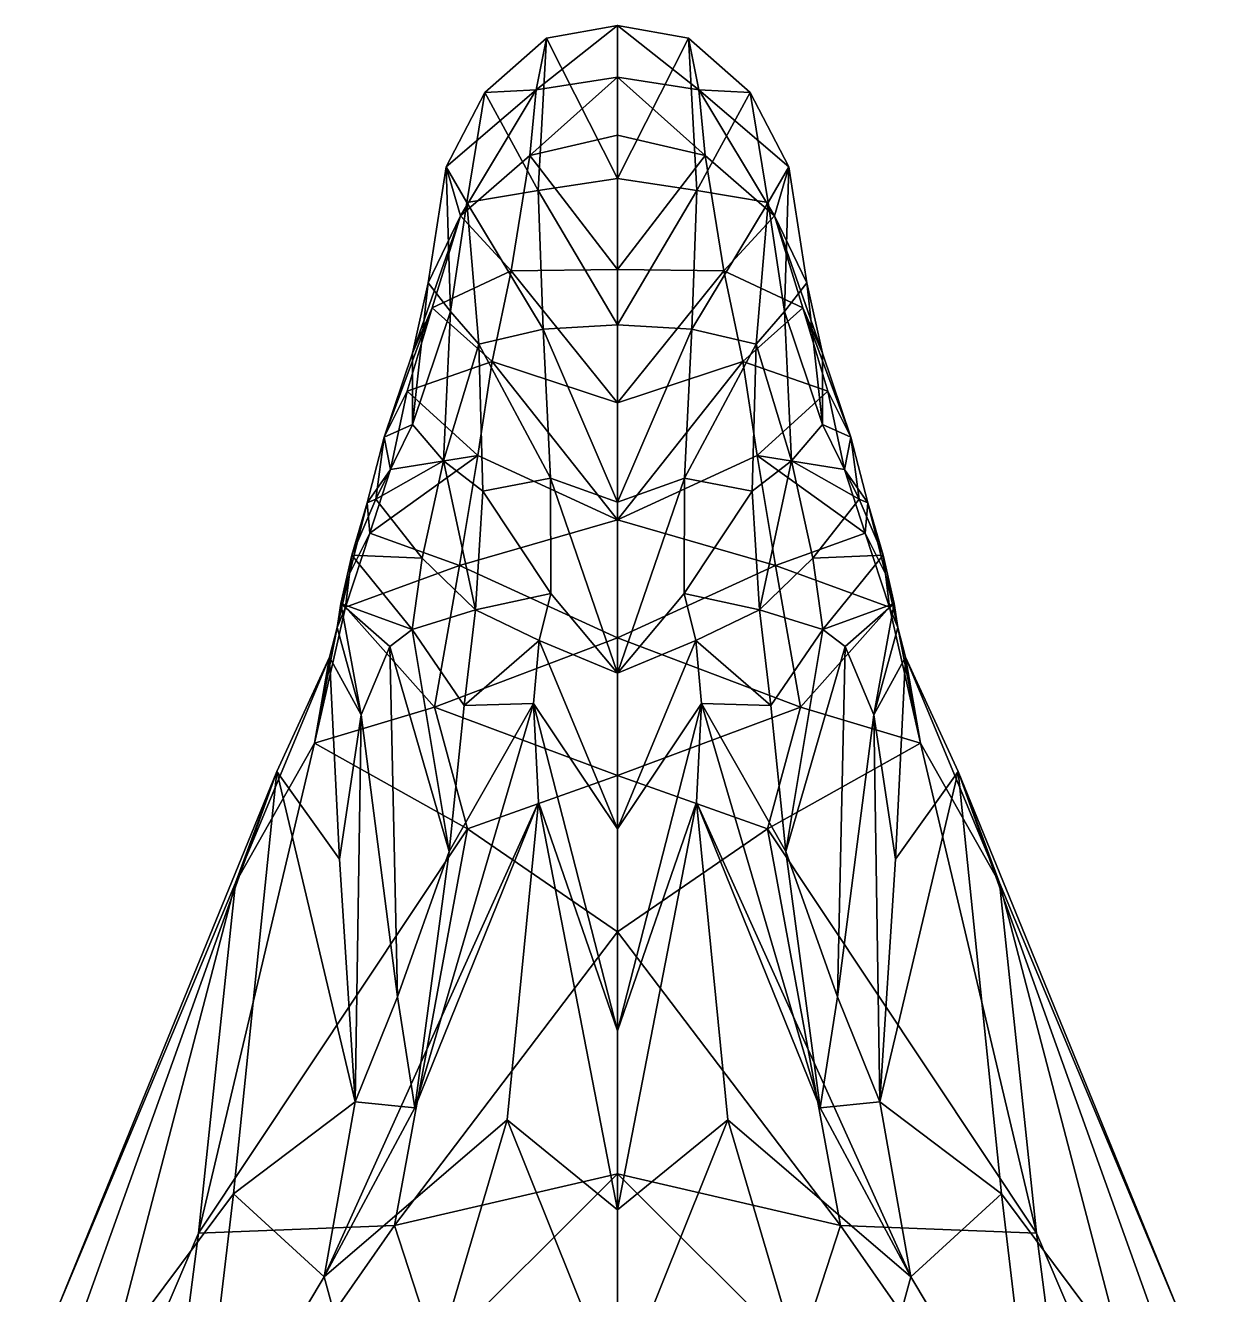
# Model space of a CAD drawing. Extents: x -0.15 to 0.15, y -0.73 to 0.51.
# Drawn here: x -0.1154 to 0.1154, y 0.2657 to 0.5132 of the extents above; entities that cross this region are included whole.
import ezdxf

# ---------------------------------------------------------------- set-up
doc = ezdxf.new("R2010")
doc.units = 0
doc.layers.add('CRANE$LWO', color=1, linetype='CONTINUOUS')

msp = doc.modelspace()

# ---------------------------------------------------------------- linework, layer by layer
at = {"layer": 'CRANE$LWO'}
for points in [[(-0.01584, 0.50059, 0.74161), (0, 0.50304, 0.74514), (0, 0.51316, 0.71773)], [(-0.01384, 0.51067, 0.7148), (-0.01584, 0.50059, 0.74161), (0, 0.51316, 0.71773)], [(-0.01384, 0.51067, 0.7148), (0, 0.51316, 0.71773), (0, 0.48328, 0.70975)], [(0, 0.51316, 0.71773), (0.01384, 0.51067, 0.7148), (0, 0.48328, 0.70975)], [(0, 0.50304, 0.74514), (0.01584, 0.50059, 0.74161), (0, 0.51316, 0.71773)], [(0.01584, 0.50059, 0.74161), (0.01384, 0.51067, 0.7148), (0, 0.51316, 0.71773)], [(-0.01384, 0.51067, 0.7148), (-0.01547, 0.48095, 0.70879), (-0.02587, 0.50009, 0.71804)], [(-0.01584, 0.50059, 0.74161), (-0.01384, 0.51067, 0.7148), (-0.02587, 0.50009, 0.71804)], [(0, 0.48328, 0.70975), (-0.01547, 0.48095, 0.70879), (-0.01384, 0.51067, 0.7148)], [(0.01547, 0.48095, 0.70879), (0, 0.48328, 0.70975), (0.01384, 0.51067, 0.7148)], [(0.01547, 0.48095, 0.70879), (0.01384, 0.51067, 0.7148), (0.02587, 0.50009, 0.71804)], [(0.01384, 0.51067, 0.7148), (0.01584, 0.50059, 0.74161), (0.02587, 0.50009, 0.71804)], [(-0.01708, 0.4878, 0.76705), (0, 0.49177, 0.77398), (0, 0.50304, 0.74514)], [(0, 0.50304, 0.74514), (-0.01584, 0.50059, 0.74161), (-0.01708, 0.4878, 0.76705)], [(0, 0.49177, 0.77398), (0.01708, 0.4878, 0.76705), (0, 0.50304, 0.74514)], [(0.01584, 0.50059, 0.74161), (0, 0.50304, 0.74514), (0.01708, 0.4878, 0.76705)], [(-0.03343, 0.4856, 0.7373), (-0.01584, 0.50059, 0.74161), (-0.02587, 0.50009, 0.71804)], [(-0.01584, 0.50059, 0.74161), (-0.03343, 0.4856, 0.7373), (-0.03059, 0.47601, 0.75957)], [(-0.02937, 0.47863, 0.72306), (-0.03343, 0.4856, 0.7373), (-0.02587, 0.50009, 0.71804)], [(-0.01708, 0.4878, 0.76705), (-0.01584, 0.50059, 0.74161), (-0.03059, 0.47601, 0.75957)], [(-0.01547, 0.48095, 0.70879), (-0.02937, 0.47863, 0.72306), (-0.02587, 0.50009, 0.71804)], [(0.02937, 0.47863, 0.72306), (0.01547, 0.48095, 0.70879), (0.02587, 0.50009, 0.71804)], [(0.01584, 0.50059, 0.74161), (0.03343, 0.4856, 0.7373), (0.02587, 0.50009, 0.71804)], [(0.03343, 0.4856, 0.7373), (0.01584, 0.50059, 0.74161), (0.03059, 0.47601, 0.75957)], [(0.01584, 0.50059, 0.74161), (0.01708, 0.4878, 0.76705), (0.03059, 0.47601, 0.75957)], [(0.03343, 0.4856, 0.7373), (0.02937, 0.47863, 0.72306), (0.02587, 0.50009, 0.71804)], [(0, 0.46558, 0.81567), (0, 0.49177, 0.77398), (-0.01708, 0.4878, 0.76705)], [(0, 0.49177, 0.77398), (0, 0.46558, 0.81567), (0.01708, 0.4878, 0.76705)], [(-0.02071, 0.46531, 0.80107), (-0.01708, 0.4878, 0.76705), (-0.03059, 0.47601, 0.75957)], [(-0.01708, 0.4878, 0.76705), (-0.02071, 0.46531, 0.80107), (0, 0.46558, 0.81567)], [(0.02071, 0.46531, 0.80107), (0.01708, 0.4878, 0.76705), (0, 0.46558, 0.81567)], [(0.01708, 0.4878, 0.76705), (0.02071, 0.46531, 0.80107), (0.03059, 0.47601, 0.75957)], [(-0.03343, 0.4856, 0.7373), (-0.03688, 0.46298, 0.7492), (-0.03059, 0.47601, 0.75957)], [(-0.03343, 0.4856, 0.7373), (-0.03257, 0.45737, 0.73457), (-0.03688, 0.46298, 0.7492)], [(-0.03343, 0.4856, 0.7373), (-0.02937, 0.47863, 0.72306), (-0.03257, 0.45737, 0.73457)], [(0.02937, 0.47863, 0.72306), (0.03343, 0.4856, 0.7373), (0.03257, 0.45737, 0.73457)], [(0.03688, 0.46298, 0.7492), (0.03343, 0.4856, 0.7373), (0.03059, 0.47601, 0.75957)], [(0.03257, 0.45737, 0.73457), (0.03343, 0.4856, 0.7373), (0.03688, 0.46298, 0.7492)], [(-0.01547, 0.48095, 0.70879), (0, 0.48328, 0.70975), (0, 0.45478, 0.70604)], [(0, 0.48328, 0.70975), (0.01547, 0.48095, 0.70879), (0, 0.45478, 0.70604)], [(-0.02937, 0.47863, 0.72306), (-0.01547, 0.48095, 0.70879), (-0.0145, 0.45393, 0.71134)], [(-0.0145, 0.45393, 0.71134), (-0.01547, 0.48095, 0.70879), (0, 0.45478, 0.70604)], [(0.01547, 0.48095, 0.70879), (0.0145, 0.45393, 0.71134), (0, 0.45478, 0.70604)], [(0.01547, 0.48095, 0.70879), (0.02937, 0.47863, 0.72306), (0.0145, 0.45393, 0.71134)], [(-0.03257, 0.45737, 0.73457), (-0.02937, 0.47863, 0.72306), (-0.02703, 0.45101, 0.7272)], [(-0.0145, 0.45393, 0.71134), (-0.02703, 0.45101, 0.7272), (-0.02937, 0.47863, 0.72306)], [(0.02703, 0.45101, 0.7272), (0.0145, 0.45393, 0.71134), (0.02937, 0.47863, 0.72306)], [(0.02937, 0.47863, 0.72306), (0.03257, 0.45737, 0.73457), (0.02703, 0.45101, 0.7272)], [(-0.03998, 0.44928, 0.76998), (-0.03611, 0.45807, 0.78135), (-0.03059, 0.47601, 0.75957)], [(-0.03688, 0.46298, 0.7492), (-0.03998, 0.44928, 0.76998), (-0.03059, 0.47601, 0.75957)], [(-0.03611, 0.45807, 0.78135), (-0.02071, 0.46531, 0.80107), (-0.03059, 0.47601, 0.75957)], [(0.02071, 0.46531, 0.80107), (0.03611, 0.45807, 0.78135), (0.03059, 0.47601, 0.75957)], [(0.03611, 0.45807, 0.78135), (0.03998, 0.44928, 0.76998), (0.03059, 0.47601, 0.75957)], [(0.03998, 0.44928, 0.76998), (0.03688, 0.46298, 0.7492), (0.03059, 0.47601, 0.75957)], [(-0.02445, 0.44763, 0.82279), (-0.02071, 0.46531, 0.80107), (-0.03611, 0.45807, 0.78135)], [(-0.02071, 0.46531, 0.80107), (-0.02445, 0.44763, 0.82279), (0, 0.43959, 0.84738)], [(0, 0.46558, 0.81567), (-0.02071, 0.46531, 0.80107), (0, 0.43959, 0.84738)], [(0.02071, 0.46531, 0.80107), (0, 0.46558, 0.81567), (0, 0.43959, 0.84738)], [(0.02445, 0.44763, 0.82279), (0.02071, 0.46531, 0.80107), (0, 0.43959, 0.84738)], [(0.02071, 0.46531, 0.80107), (0.02445, 0.44763, 0.82279), (0.03611, 0.45807, 0.78135)], [(-0.03995, 0.43537, 0.76243), (-0.03998, 0.44928, 0.76998), (-0.03688, 0.46298, 0.7492)], [(-0.03995, 0.43537, 0.76243), (-0.03688, 0.46298, 0.7492), (-0.03257, 0.45737, 0.73457)], [(0.03688, 0.46298, 0.7492), (0.03995, 0.43537, 0.76243), (0.03257, 0.45737, 0.73457)], [(0.03998, 0.44928, 0.76998), (0.03995, 0.43537, 0.76243), (0.03688, 0.46298, 0.7492)], [(-0.0455, 0.43289, 0.78312), (-0.04101, 0.44186, 0.79554), (-0.03611, 0.45807, 0.78135)], [(-0.03611, 0.45807, 0.78135), (-0.03998, 0.44928, 0.76998), (-0.0455, 0.43289, 0.78312)], [(-0.03611, 0.45807, 0.78135), (-0.04101, 0.44186, 0.79554), (-0.02445, 0.44763, 0.82279)], [(0.04101, 0.44186, 0.79554), (0.03611, 0.45807, 0.78135), (0.02445, 0.44763, 0.82279)], [(0.04101, 0.44186, 0.79554), (0.0455, 0.43289, 0.78312), (0.03611, 0.45807, 0.78135)], [(0.03998, 0.44928, 0.76998), (0.03611, 0.45807, 0.78135), (0.0455, 0.43289, 0.78312)], [(-0.03257, 0.45737, 0.73457), (-0.0339, 0.42826, 0.75324), (-0.03995, 0.43537, 0.76243)], [(-0.0339, 0.42826, 0.75324), (-0.03257, 0.45737, 0.73457), (-0.02703, 0.45101, 0.7272)], [(0.03257, 0.45737, 0.73457), (0.0339, 0.42826, 0.75324), (0.02703, 0.45101, 0.7272)], [(0.0339, 0.42826, 0.75324), (0.03257, 0.45737, 0.73457), (0.03995, 0.43537, 0.76243)], [(-0.0145, 0.45393, 0.71134), (-0.01309, 0.4249, 0.72794), (-0.02703, 0.45101, 0.7272)], [(-0.0145, 0.45393, 0.71134), (0, 0.45478, 0.70604), (0, 0.42021, 0.72149)], [(0, 0.42021, 0.72149), (-0.01309, 0.4249, 0.72794), (-0.0145, 0.45393, 0.71134)], [(0, 0.45478, 0.70604), (0.0145, 0.45393, 0.71134), (0, 0.42021, 0.72149)], [(0.01309, 0.4249, 0.72794), (0, 0.42021, 0.72149), (0.0145, 0.45393, 0.71134)], [(0.01309, 0.4249, 0.72794), (0.0145, 0.45393, 0.71134), (0.02703, 0.45101, 0.7272)], [(-0.02627, 0.42238, 0.74409), (-0.0339, 0.42826, 0.75324), (-0.02703, 0.45101, 0.7272)], [(-0.01309, 0.4249, 0.72794), (-0.02627, 0.42238, 0.74409), (-0.02703, 0.45101, 0.7272)], [(0.02627, 0.42238, 0.74409), (0.01309, 0.4249, 0.72794), (0.02703, 0.45101, 0.7272)], [(0.0339, 0.42826, 0.75324), (0.02627, 0.42238, 0.74409), (0.02703, 0.45101, 0.7272)], [(-0.0455, 0.43289, 0.78312), (-0.03998, 0.44928, 0.76998), (-0.03995, 0.43537, 0.76243)], [(0.03998, 0.44928, 0.76998), (0.0455, 0.43289, 0.78312), (0.03995, 0.43537, 0.76243)], [(-0.02724, 0.42928, 0.83902), (-0.02445, 0.44763, 0.82279), (-0.04101, 0.44186, 0.79554)], [(-0.02445, 0.44763, 0.82279), (-0.02724, 0.42928, 0.83902), (0, 0.41675, 0.87523)], [(0, 0.41675, 0.87523), (0, 0.43959, 0.84738), (-0.02445, 0.44763, 0.82279)], [(0, 0.43959, 0.84738), (0, 0.41675, 0.87523), (0.02445, 0.44763, 0.82279)], [(0.02724, 0.42928, 0.83902), (0.02445, 0.44763, 0.82279), (0, 0.41675, 0.87523)], [(0.02445, 0.44763, 0.82279), (0.02724, 0.42928, 0.83902), (0.04101, 0.44186, 0.79554)], [(-0.04425, 0.42655, 0.80362), (-0.04101, 0.44186, 0.79554), (-0.0455, 0.43289, 0.78312)], [(-0.04425, 0.42655, 0.80362), (-0.02724, 0.42928, 0.83902), (-0.04101, 0.44186, 0.79554)], [(0.02724, 0.42928, 0.83902), (0.04425, 0.42655, 0.80362), (0.04101, 0.44186, 0.79554)], [(0.04101, 0.44186, 0.79554), (0.04425, 0.42655, 0.80362), (0.0455, 0.43289, 0.78312)], [(-0.03995, 0.43537, 0.76243), (-0.04711, 0.4208, 0.77742), (-0.0455, 0.43289, 0.78312)], [(-0.03995, 0.43537, 0.76243), (-0.0339, 0.42826, 0.75324), (-0.04711, 0.4208, 0.77742)], [(0.0339, 0.42826, 0.75324), (0.03995, 0.43537, 0.76243), (0.04711, 0.4208, 0.77742)], [(0.04711, 0.4208, 0.77742), (0.03995, 0.43537, 0.76243), (0.0455, 0.43289, 0.78312)], [(-0.0455, 0.43289, 0.78312), (-0.0488, 0.42009, 0.78729), (-0.04425, 0.42655, 0.80362)], [(-0.0488, 0.42009, 0.78729), (-0.0455, 0.43289, 0.78312), (-0.04711, 0.4208, 0.77742)], [(0.0488, 0.42009, 0.78729), (0.0455, 0.43289, 0.78312), (0.04425, 0.42655, 0.80362)], [(0.0455, 0.43289, 0.78312), (0.0488, 0.42009, 0.78729), (0.04711, 0.4208, 0.77742)], [(-0.02724, 0.42928, 0.83902), (-0.04425, 0.42655, 0.80362), (-0.04827, 0.41415, 0.81341)], [(-0.03079, 0.40783, 0.86026), (-0.02724, 0.42928, 0.83902), (-0.04827, 0.41415, 0.81341)], [(-0.0339, 0.42826, 0.75324), (-0.03808, 0.40927, 0.76803), (-0.04711, 0.4208, 0.77742)], [(-0.03808, 0.40927, 0.76803), (-0.0339, 0.42826, 0.75324), (-0.02766, 0.39924, 0.75497)], [(-0.0339, 0.42826, 0.75324), (-0.02627, 0.42238, 0.74409), (-0.02766, 0.39924, 0.75497)], [(0, 0.41675, 0.87523), (-0.02724, 0.42928, 0.83902), (-0.03079, 0.40783, 0.86026)], [(0.02724, 0.42928, 0.83902), (0, 0.41675, 0.87523), (0.03079, 0.40783, 0.86026)], [(0.02627, 0.42238, 0.74409), (0.0339, 0.42826, 0.75324), (0.02766, 0.39924, 0.75497)], [(0.04425, 0.42655, 0.80362), (0.02724, 0.42928, 0.83902), (0.04827, 0.41415, 0.81341)], [(0.02724, 0.42928, 0.83902), (0.03079, 0.40783, 0.86026), (0.04827, 0.41415, 0.81341)], [(0.0339, 0.42826, 0.75324), (0.03808, 0.40927, 0.76803), (0.02766, 0.39924, 0.75497)], [(0.03808, 0.40927, 0.76803), (0.0339, 0.42826, 0.75324), (0.04711, 0.4208, 0.77742)], [(-0.04425, 0.42655, 0.80362), (-0.0488, 0.42009, 0.78729), (-0.04827, 0.41415, 0.81341)], [(0.0488, 0.42009, 0.78729), (0.04425, 0.42655, 0.80362), (0.04827, 0.41415, 0.81341)], [(-0.02627, 0.42238, 0.74409), (-0.01309, 0.4249, 0.72794), (-0.01298, 0.40242, 0.74059)], [(-0.01309, 0.4249, 0.72794), (0, 0.42021, 0.72149), (0, 0.38685, 0.73843)], [(-0.01298, 0.40242, 0.74059), (-0.01309, 0.4249, 0.72794), (0, 0.38685, 0.73843)], [(0, 0.42021, 0.72149), (0.01309, 0.4249, 0.72794), (0, 0.38685, 0.73843)], [(0.01309, 0.4249, 0.72794), (0.01298, 0.40242, 0.74059), (0, 0.38685, 0.73843)], [(0.01309, 0.4249, 0.72794), (0.02627, 0.42238, 0.74409), (0.01298, 0.40242, 0.74059)], [(-0.05178, 0.40988, 0.78099), (-0.0488, 0.42009, 0.78729), (-0.04711, 0.4208, 0.77742)], [(-0.05178, 0.40988, 0.78099), (-0.04711, 0.4208, 0.77742), (-0.03808, 0.40927, 0.76803)], [(-0.01298, 0.40242, 0.74059), (-0.02766, 0.39924, 0.75497), (-0.02627, 0.42238, 0.74409)], [(0.02766, 0.39924, 0.75497), (0.01298, 0.40242, 0.74059), (0.02627, 0.42238, 0.74409)], [(0.04711, 0.4208, 0.77742), (0.05178, 0.40988, 0.78099), (0.03808, 0.40927, 0.76803)], [(0.0488, 0.42009, 0.78729), (0.05178, 0.40988, 0.78099), (0.04711, 0.4208, 0.77742)], [(-0.0488, 0.42009, 0.78729), (-0.05222, 0.40625, 0.79302), (-0.04827, 0.41415, 0.81341)], [(-0.05222, 0.40625, 0.79302), (-0.0488, 0.42009, 0.78729), (-0.05178, 0.40988, 0.78099)], [(0.05222, 0.40625, 0.79302), (0.0488, 0.42009, 0.78729), (0.04827, 0.41415, 0.81341)], [(0.0488, 0.42009, 0.78729), (0.05222, 0.40625, 0.79302), (0.05178, 0.40988, 0.78099)], [(-0.03079, 0.40783, 0.86026), (0, 0.39378, 0.90211), (0, 0.41675, 0.87523)], [(0, 0.39378, 0.90211), (0.03079, 0.40783, 0.86026), (0, 0.41675, 0.87523)], [(-0.03079, 0.40783, 0.86026), (-0.04827, 0.41415, 0.81341), (-0.053, 0.39971, 0.82927)], [(-0.053, 0.39971, 0.82927), (-0.04827, 0.41415, 0.81341), (-0.05222, 0.40625, 0.79302)], [(0.04827, 0.41415, 0.81341), (0.03079, 0.40783, 0.86026), (0.053, 0.39971, 0.82927)], [(0.04827, 0.41415, 0.81341), (0.053, 0.39971, 0.82927), (0.05222, 0.40625, 0.79302)], [(-0.05178, 0.40988, 0.78099), (-0.05395, 0.40047, 0.77539), (-0.05222, 0.40625, 0.79302)], [(-0.05178, 0.40988, 0.78099), (-0.04002, 0.3954, 0.76758), (-0.05395, 0.40047, 0.77539)], [(-0.03808, 0.40927, 0.76803), (-0.04002, 0.3954, 0.76758), (-0.05178, 0.40988, 0.78099)], [(-0.04002, 0.3954, 0.76758), (-0.03808, 0.40927, 0.76803), (-0.02766, 0.39924, 0.75497)], [(0.03808, 0.40927, 0.76803), (0.04002, 0.3954, 0.76758), (0.02766, 0.39924, 0.75497)], [(0.04002, 0.3954, 0.76758), (0.03808, 0.40927, 0.76803), (0.05178, 0.40988, 0.78099)], [(0.04002, 0.3954, 0.76758), (0.05178, 0.40988, 0.78099), (0.05395, 0.40047, 0.77539)], [(0.05395, 0.40047, 0.77539), (0.05178, 0.40988, 0.78099), (0.05222, 0.40625, 0.79302)], [(-0.05222, 0.40625, 0.79302), (-0.05463, 0.39578, 0.79274), (-0.053, 0.39971, 0.82927)], [(-0.05463, 0.39578, 0.79274), (-0.05222, 0.40625, 0.79302), (-0.05395, 0.40047, 0.77539)], [(-0.053, 0.39971, 0.82927), (-0.03565, 0.38024, 0.88729), (-0.03079, 0.40783, 0.86026)], [(-0.03079, 0.40783, 0.86026), (-0.03565, 0.38024, 0.88729), (0, 0.39378, 0.90211)], [(0.03565, 0.38024, 0.88729), (0.03079, 0.40783, 0.86026), (0, 0.39378, 0.90211)], [(0.03565, 0.38024, 0.88729), (0.053, 0.39971, 0.82927), (0.03079, 0.40783, 0.86026)], [(0.05463, 0.39578, 0.79274), (0.05222, 0.40625, 0.79302), (0.053, 0.39971, 0.82927)], [(0.05222, 0.40625, 0.79302), (0.05463, 0.39578, 0.79274), (0.05395, 0.40047, 0.77539)], [(-0.01298, 0.40242, 0.74059), (-0.01525, 0.39323, 0.76203), (-0.02766, 0.39924, 0.75497)], [(-0.01525, 0.39323, 0.76203), (-0.01298, 0.40242, 0.74059), (0, 0.38685, 0.73843)], [(0.01298, 0.40242, 0.74059), (0.01525, 0.39323, 0.76203), (0, 0.38685, 0.73843)], [(0.01525, 0.39323, 0.76203), (0.01298, 0.40242, 0.74059), (0.02766, 0.39924, 0.75497)], [(-0.03565, 0.38024, 0.88729), (-0.053, 0.39971, 0.82927), (-0.0591, 0.37325, 0.84883)], [(-0.053, 0.39971, 0.82927), (-0.05463, 0.39578, 0.79274), (-0.0591, 0.37325, 0.84883)], [(-0.04999, 0.37874, 0.71511), (-0.05463, 0.39578, 0.79274), (-0.05395, 0.40047, 0.77539)], [(-0.04002, 0.3954, 0.76758), (-0.04437, 0.3921, 0.74909), (-0.05395, 0.40047, 0.77539)], [(-0.04999, 0.37874, 0.71511), (-0.05395, 0.40047, 0.77539), (-0.04437, 0.3921, 0.74909)], [(-0.02992, 0.38059, 0.7588), (-0.04002, 0.3954, 0.76758), (-0.02766, 0.39924, 0.75497)], [(-0.01525, 0.39323, 0.76203), (-0.02992, 0.38059, 0.7588), (-0.02766, 0.39924, 0.75497)], [(0.02992, 0.38059, 0.7588), (0.01525, 0.39323, 0.76203), (0.02766, 0.39924, 0.75497)], [(0.04002, 0.3954, 0.76758), (0.02992, 0.38059, 0.7588), (0.02766, 0.39924, 0.75497)], [(0.053, 0.39971, 0.82927), (0.03565, 0.38024, 0.88729), (0.0591, 0.37325, 0.84883)], [(0.04437, 0.3921, 0.74909), (0.04002, 0.3954, 0.76758), (0.05395, 0.40047, 0.77539)], [(0.05395, 0.40047, 0.77539), (0.04999, 0.37874, 0.71511), (0.04437, 0.3921, 0.74909)], [(0.05463, 0.39578, 0.79274), (0.04999, 0.37874, 0.71511), (0.05395, 0.40047, 0.77539)], [(0.05463, 0.39578, 0.79274), (0.053, 0.39971, 0.82927), (0.0591, 0.37325, 0.84883)], [(-0.05463, 0.39578, 0.79274), (-0.05613, 0.39, 0.78878), (-0.0591, 0.37325, 0.84883)], [(-0.05613, 0.39, 0.78878), (-0.05463, 0.39578, 0.79274), (-0.04999, 0.37874, 0.71511)], [(-0.04437, 0.3921, 0.74909), (-0.04002, 0.3954, 0.76758), (-0.0328, 0.35208, 0.7533)], [(-0.04002, 0.3954, 0.76758), (-0.02992, 0.38059, 0.7588), (-0.0328, 0.35208, 0.7533)], [(-0.03565, 0.38024, 0.88729), (0, 0.36693, 0.92459), (0, 0.39378, 0.90211)], [(0, 0.36693, 0.92459), (0.03565, 0.38024, 0.88729), (0, 0.39378, 0.90211)], [(0.02992, 0.38059, 0.7588), (0.04002, 0.3954, 0.76758), (0.0328, 0.35208, 0.7533)], [(0.04002, 0.3954, 0.76758), (0.04437, 0.3921, 0.74909), (0.0328, 0.35208, 0.7533)], [(0.05463, 0.39578, 0.79274), (0.05613, 0.39, 0.78878), (0.04999, 0.37874, 0.71511)], [(0.05613, 0.39, 0.78878), (0.05463, 0.39578, 0.79274), (0.0591, 0.37325, 0.84883)], [(-0.04437, 0.3921, 0.74909), (-0.04286, 0.32379, 0.72359), (-0.04999, 0.37874, 0.71511)], [(-0.04286, 0.32379, 0.72359), (-0.04437, 0.3921, 0.74909), (-0.0328, 0.35208, 0.7533)], [(-0.02992, 0.38059, 0.7588), (-0.01525, 0.39323, 0.76203), (-0.01636, 0.38098, 0.76484)], [(-0.01636, 0.38098, 0.76484), (-0.01525, 0.39323, 0.76203), (0, 0.3565, 0.75076)], [(0, 0.3565, 0.75076), (-0.01525, 0.39323, 0.76203), (0, 0.38685, 0.73843)], [(0.01525, 0.39323, 0.76203), (0.01636, 0.38098, 0.76484), (0, 0.3565, 0.75076)], [(0.01525, 0.39323, 0.76203), (0, 0.3565, 0.75076), (0, 0.38685, 0.73843)], [(0.01525, 0.39323, 0.76203), (0.02992, 0.38059, 0.7588), (0.01636, 0.38098, 0.76484)], [(0.04437, 0.3921, 0.74909), (0.04286, 0.32379, 0.72359), (0.0328, 0.35208, 0.7533)], [(0.04286, 0.32379, 0.72359), (0.04437, 0.3921, 0.74909), (0.04999, 0.37874, 0.71511)], [(-0.06644, 0.36773, 0.77986), (-0.0745, 0.34601, 0.82562), (-0.05613, 0.39, 0.78878)], [(-0.05613, 0.39, 0.78878), (-0.0745, 0.34601, 0.82562), (-0.0591, 0.37325, 0.84883)], [(-0.05613, 0.39, 0.78878), (-0.05421, 0.35059, 0.69071), (-0.06644, 0.36773, 0.77986)], [(-0.04999, 0.37874, 0.71511), (-0.05421, 0.35059, 0.69071), (-0.05613, 0.39, 0.78878)], [(0.05421, 0.35059, 0.69071), (0.04999, 0.37874, 0.71511), (0.05613, 0.39, 0.78878)], [(0.05421, 0.35059, 0.69071), (0.05613, 0.39, 0.78878), (0.06644, 0.36773, 0.77986)], [(0.0745, 0.34601, 0.82562), (0.06644, 0.36773, 0.77986), (0.05613, 0.39, 0.78878)], [(0.0745, 0.34601, 0.82562), (0.05613, 0.39, 0.78878), (0.0591, 0.37325, 0.84883)], [(-0.02927, 0.35654, 0.9013), (-0.03565, 0.38024, 0.88729), (-0.0591, 0.37325, 0.84883)], [(-0.05115, 0.30329, 0.70509), (-0.05421, 0.35059, 0.69071), (-0.04999, 0.37874, 0.71511)], [(-0.04999, 0.37874, 0.71511), (-0.04286, 0.32379, 0.72359), (-0.05115, 0.30329, 0.70509)], [(-0.03948, 0.30215, 0.73913), (-0.0328, 0.35208, 0.7533), (-0.01636, 0.38098, 0.76484)], [(-0.01636, 0.38098, 0.76484), (-0.01543, 0.36169, 0.76709), (-0.03948, 0.30215, 0.73913)], [(0, 0.36693, 0.92459), (-0.03565, 0.38024, 0.88729), (-0.02927, 0.35654, 0.9013)], [(-0.01636, 0.38098, 0.76484), (-0.0328, 0.35208, 0.7533), (-0.02992, 0.38059, 0.7588)], [(0, 0.3565, 0.75076), (0, 0.31714, 0.7418), (-0.01636, 0.38098, 0.76484)], [(-0.01543, 0.36169, 0.76709), (-0.01636, 0.38098, 0.76484), (0, 0.31714, 0.7418)], [(0, 0.31714, 0.7418), (0, 0.3565, 0.75076), (0.01636, 0.38098, 0.76484)], [(0.01636, 0.38098, 0.76484), (0.01543, 0.36169, 0.76709), (0, 0.31714, 0.7418)], [(0.03565, 0.38024, 0.88729), (0, 0.36693, 0.92459), (0.02927, 0.35654, 0.9013)], [(0.01543, 0.36169, 0.76709), (0.01636, 0.38098, 0.76484), (0.03948, 0.30215, 0.73913)], [(0.0328, 0.35208, 0.7533), (0.01636, 0.38098, 0.76484), (0.02992, 0.38059, 0.7588)], [(0.0328, 0.35208, 0.7533), (0.03948, 0.30215, 0.73913), (0.01636, 0.38098, 0.76484)], [(0.03565, 0.38024, 0.88729), (0.02927, 0.35654, 0.9013), (0.0591, 0.37325, 0.84883)], [(0.04286, 0.32379, 0.72359), (0.04999, 0.37874, 0.71511), (0.05115, 0.30329, 0.70509)], [(0.05421, 0.35059, 0.69071), (0.05115, 0.30329, 0.70509), (0.04999, 0.37874, 0.71511)], [(-0.0745, 0.34601, 0.82562), (-0.0817, 0.27768, 0.91094), (-0.0591, 0.37325, 0.84883)], [(-0.02927, 0.35654, 0.9013), (-0.0591, 0.37325, 0.84883), (-0.0817, 0.27768, 0.91094)], [(0.0591, 0.37325, 0.84883), (0.02927, 0.35654, 0.9013), (0.0817, 0.27768, 0.91094)], [(0.0817, 0.27768, 0.91094), (0.0745, 0.34601, 0.82562), (0.0591, 0.37325, 0.84883)], [(-0.11543, 0.23104, 0.78113), (-0.10951, 0.26225, 0.821), (-0.06644, 0.36773, 0.77986)], [(-0.06644, 0.36773, 0.77986), (-0.07483, 0.28537, 0.74998), (-0.11543, 0.23104, 0.78113)], [(-0.0745, 0.34601, 0.82562), (-0.06644, 0.36773, 0.77986), (-0.10951, 0.26225, 0.821)], [(-0.05115, 0.30329, 0.70509), (-0.07483, 0.28537, 0.74998), (-0.06644, 0.36773, 0.77986)], [(-0.06644, 0.36773, 0.77986), (-0.05421, 0.35059, 0.69071), (-0.05115, 0.30329, 0.70509)], [(-0.02927, 0.35654, 0.9013), (0, 0.33643, 0.94801), (0, 0.36693, 0.92459)], [(0, 0.33643, 0.94801), (0.02927, 0.35654, 0.9013), (0, 0.36693, 0.92459)], [(0.05421, 0.35059, 0.69071), (0.06644, 0.36773, 0.77986), (0.05115, 0.30329, 0.70509)], [(0.07483, 0.28537, 0.74998), (0.05115, 0.30329, 0.70509), (0.06644, 0.36773, 0.77986)], [(0.06644, 0.36773, 0.77986), (0.0745, 0.34601, 0.82562), (0.10951, 0.26225, 0.821)], [(0.10951, 0.26225, 0.821), (0.11543, 0.23104, 0.78113), (0.06644, 0.36773, 0.77986)], [(0.07483, 0.28537, 0.74998), (0.06644, 0.36773, 0.77986), (0.11543, 0.23104, 0.78113)], [(-0.01543, 0.36169, 0.76709), (-0.0215, 0.29976, 0.75991), (-0.05716, 0.26918, 0.71235)], [(-0.03948, 0.30215, 0.73913), (-0.01543, 0.36169, 0.76709), (-0.05716, 0.26918, 0.71235)], [(-0.0215, 0.29976, 0.75991), (-0.01543, 0.36169, 0.76709), (0, 0.28223, 0.7278)], [(0, 0.28223, 0.7278), (-0.01543, 0.36169, 0.76709), (0, 0.31714, 0.7418)], [(0.01543, 0.36169, 0.76709), (0.0215, 0.29976, 0.75991), (0, 0.28223, 0.7278)], [(0.01543, 0.36169, 0.76709), (0, 0.28223, 0.7278), (0, 0.31714, 0.7418)], [(0.0215, 0.29976, 0.75991), (0.01543, 0.36169, 0.76709), (0.05716, 0.26918, 0.71235)], [(0.01543, 0.36169, 0.76709), (0.03948, 0.30215, 0.73913), (0.05716, 0.26918, 0.71235)], [(-0.0817, 0.27768, 0.91094), (-0.04349, 0.27916, 0.9463), (-0.02927, 0.35654, 0.9013)], [(-0.02927, 0.35654, 0.9013), (-0.04349, 0.27916, 0.9463), (0, 0.33643, 0.94801)], [(0.04349, 0.27916, 0.9463), (0.02927, 0.35654, 0.9013), (0, 0.33643, 0.94801)], [(0.04349, 0.27916, 0.9463), (0.0817, 0.27768, 0.91094), (0.02927, 0.35654, 0.9013)], [(-0.03948, 0.30215, 0.73913), (-0.04286, 0.32379, 0.72359), (-0.0328, 0.35208, 0.7533)], [(0.04286, 0.32379, 0.72359), (0.03948, 0.30215, 0.73913), (0.0328, 0.35208, 0.7533)], [(-0.10917, 0.21329, 0.89706), (-0.0745, 0.34601, 0.82562), (-0.10951, 0.26225, 0.821)], [(-0.0817, 0.27768, 0.91094), (-0.0745, 0.34601, 0.82562), (-0.10917, 0.21329, 0.89706)], [(0.0745, 0.34601, 0.82562), (0.0817, 0.27768, 0.91094), (0.10917, 0.21329, 0.89706)], [(0.0745, 0.34601, 0.82562), (0.10917, 0.21329, 0.89706), (0.10951, 0.26225, 0.821)], [(-0.04349, 0.27916, 0.9463), (0, 0.28924, 0.98335), (0, 0.33643, 0.94801)], [(0, 0.28924, 0.98335), (0.04349, 0.27916, 0.9463), (0, 0.33643, 0.94801)], [(-0.05115, 0.30329, 0.70509), (-0.04286, 0.32379, 0.72359), (-0.03948, 0.30215, 0.73913)], [(0.04286, 0.32379, 0.72359), (0.05115, 0.30329, 0.70509), (0.03948, 0.30215, 0.73913)], [(-0.07483, 0.28537, 0.74998), (-0.05115, 0.30329, 0.70509), (-0.05716, 0.26918, 0.71235)], [(-0.03948, 0.30215, 0.73913), (-0.05716, 0.26918, 0.71235), (-0.05115, 0.30329, 0.70509)], [(0.05716, 0.26918, 0.71235), (0.03948, 0.30215, 0.73913), (0.05115, 0.30329, 0.70509)], [(0.05115, 0.30329, 0.70509), (0.07483, 0.28537, 0.74998), (0.05716, 0.26918, 0.71235)], [(-0.0215, 0.29976, 0.75991), (-0.04441, 0.22221, 0.75776), (-0.05716, 0.26918, 0.71235)], [(-0.04441, 0.22221, 0.75776), (-0.0215, 0.29976, 0.75991), (0, 0.24616, 0.72285)], [(0, 0.28223, 0.7278), (0, 0.24616, 0.72285), (-0.0215, 0.29976, 0.75991)], [(0.0215, 0.29976, 0.75991), (0.04441, 0.22221, 0.75776), (0, 0.24616, 0.72285)], [(0, 0.24616, 0.72285), (0, 0.28223, 0.7278), (0.0215, 0.29976, 0.75991)], [(0.04441, 0.22221, 0.75776), (0.0215, 0.29976, 0.75991), (0.05716, 0.26918, 0.71235)], [(0, 0.28924, 0.98335), (-0.04349, 0.27916, 0.9463), (-0.03527, 0.25404, 0.98357)], [(-0.03527, 0.25404, 0.98357), (0, 0.23462, 1.03059), (0, 0.28924, 0.98335)], [(0, 0.23462, 1.03059), (0.03527, 0.25404, 0.98357), (0, 0.28924, 0.98335)], [(0.04349, 0.27916, 0.9463), (0, 0.28924, 0.98335), (0.03527, 0.25404, 0.98357)], [(-0.11543, 0.23104, 0.78113), (-0.07483, 0.28537, 0.74998), (-0.08163, 0.22833, 0.7442)], [(-0.08163, 0.22833, 0.7442), (-0.07483, 0.28537, 0.74998), (-0.05716, 0.26918, 0.71235)], [(0.07483, 0.28537, 0.74998), (0.08163, 0.22833, 0.7442), (0.05716, 0.26918, 0.71235)], [(0.07483, 0.28537, 0.74998), (0.11543, 0.23104, 0.78113), (0.08163, 0.22833, 0.7442)], [(-0.10917, 0.21329, 0.89706), (-0.09016, 0.21232, 0.95607), (-0.0817, 0.27768, 0.91094)], [(-0.04349, 0.27916, 0.9463), (-0.0817, 0.27768, 0.91094), (-0.09016, 0.21232, 0.95607)], [(-0.03527, 0.25404, 0.98357), (-0.04349, 0.27916, 0.9463), (-0.09016, 0.21232, 0.95607)], [(0.04349, 0.27916, 0.9463), (0.03527, 0.25404, 0.98357), (0.09016, 0.21232, 0.95607)], [(0.0817, 0.27768, 0.91094), (0.04349, 0.27916, 0.9463), (0.09016, 0.21232, 0.95607)], [(0.09016, 0.21232, 0.95607), (0.10917, 0.21329, 0.89706), (0.0817, 0.27768, 0.91094)], [(-0.04441, 0.22221, 0.75776), (-0.08163, 0.22833, 0.7442), (-0.05716, 0.26918, 0.71235)], [(0.08163, 0.22833, 0.7442), (0.04441, 0.22221, 0.75776), (0.05716, 0.26918, 0.71235)]]:
    msp.add_3dface(points, dxfattribs=at)

doc.saveas('drawing.dxf')
